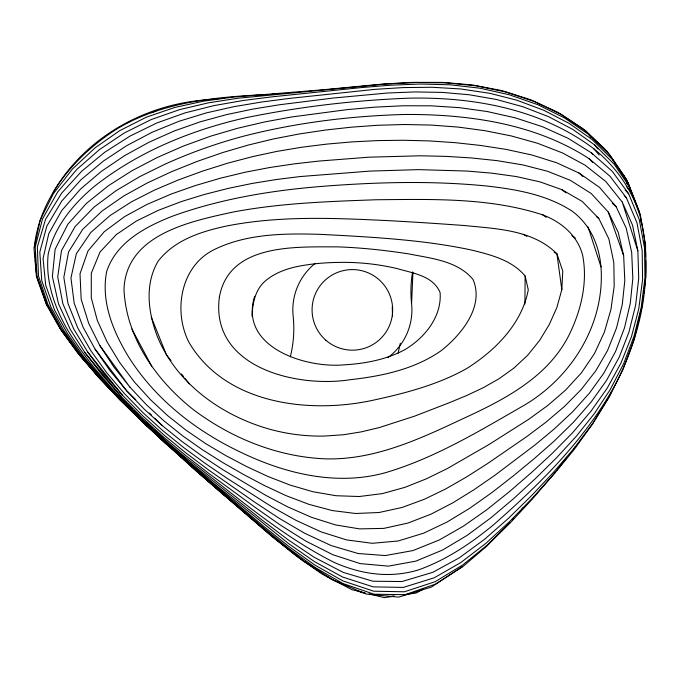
<?xml version="1.0" encoding="UTF-8"?>
<svg xmlns="http://www.w3.org/2000/svg" width="680" height="680" viewBox="0 0 680 680"><rect width="100%" height="100%" fill="white"/><g stroke="black" fill="none" stroke-linecap="round" stroke-linejoin="round"><path stroke-width="1.02" d="M524.909 304.028L525.13 276.021C511.887 260.075 490.917 254.855 471.648 250.078C456.535 246.806 441.26 244.392 425.935 242.403C390.583 238.034 354.994 236.096 319.43 234.328C283.866 233.316 246.466 233.648 213.877 249.755C180.65 266.297 173.094 310.7 188.76 341.989C224.553 403.478 306.892 413.975 370.846 400.707C403.682 393.626 436.892 385.22 466.412 368.713C494.972 350.837 521.866 324.046 528.284 289.816L525.13 276.021M600.976 266.841C605.302 324.861 570.579 379.525 520.676 407.286C477.64 432.089 434.375 458.056 386.478 472.387C337.943 486.293 286.39 474.121 241.935 452.82C196.477 431.451 155.15 399.373 128.291 356.43C112.973 331.109 100.819 301.521 106.675 271.447C116.484 241.876 145.936 226.55 173.136 215.934C222.929 198.042 275.613 189.771 328.219 185.904C380.987 181.976 434.103 180.761 486.82 186.031C516.435 189.388 546.881 194.658 572.271 211.25C590.172 224.629 599.088 244.97 600.976 266.841L588.03 226.865M387.957 357.612A59.542 59.542 0 0 0 411.578 303.628L412.93 272.204M561.825 289.629L562.785 271.082L556.912 253.801C532.806 229.678 496.46 228.811 464.576 225.539C437.971 223.593 411.341 221.833 384.701 220.464C332.265 217.982 279.174 215.772 227.341 225.862C201.748 231.302 174.556 239.725 158.006 261.392C144.5 284.385 148.138 312.519 157.309 336.379C176.545 383.528 221.51 415.582 269.416 429.139A190.995 190.995 0 0 0 324.411 436.067L343.757 434.716L361.275 431.876L379.321 427.567L414.528 416.168L449.14 402.798L466.548 395.573L483.165 387.753L499.035 378.751L513.995 368.033L527.79 355.122L539.588 340.433L549.27 324.538L556.861 307.572L561.825 289.629L556.912 253.801L554.183 252.221M252.059 316.438C252.501 302.745 255.323 288.635 266.747 279.769C274.762 273.453 284.325 269.628 294.176 267.214C311.194 263.406 328.686 262.259 346.094 262.37C363.358 262.582 380.596 264.648 397.392 268.651C412.853 273.216 433.16 275.731 440.087 292.553C442.068 316.82 424.175 338.546 404.107 350.072C385.713 359.728 364.879 363.664 344.293 364.82C305.363 368.483 238.68 347.115 254.66 296.284M642.048 306.025L634.058 339.583L623.11 369.223L609.178 397.205L592.629 423.546L573.699 448.749L553.358 472.456L531.633 495.55L508.665 518.16L484.483 539.367L459.374 557.762L432.846 572.305L402.007 581.544L372.903 581.213L343.341 572.441L314.16 557.269L288.091 539.759L263.024 520.778L189.193 461.933L165.461 441.685L142.443 420.648L119.994 398.352L101.014 377.74L83.104 355.938L67.303 333.31L54.647 310.233L45.688 285.149L43.061 258.527L48.79 233.614L61.77 210.477L80.572 189.014L101.388 171.343L124.806 155.524L149.013 142.222L174.207 130.994L200.319 121.788L226.457 114.639L252.688 109.123L279.2 104.797L333.285 98.039L387.541 93.007L414.876 91.936L442.238 92.395L469.37 94.775L496.349 99.467L523.082 106.794L548.854 116.798L572.942 129.506L594.626 144.917L613.998 164.007L629.263 186.405L640.254 214.404L645.549 245.004L645.626 256.377M642.311 303.96L642.711 300.857M642.983 298.784L643.382 295.681M643.645 293.615L644.045 290.513M644.317 288.447L645.779 277.075L645.66 260.517M34.221 247.528C39.55 197.191 74.996 155.796 116.306 129.31C158.891 103.411 209.491 97.529 258.281 94.953M400.291 343.341L398.115 353.158M609.034 396.746L611.32 391.986M607.954 398.539L592.764 423.716L574.115 449.599L554.047 474.037L532.576 497.913L509.804 521.373L485.784 543.422L460.776 562.59L434.274 577.77L403.376 587.409L373.226 586.874L342.55 577.005L314.644 561.74L288.558 543.567L213.715 483.446L165.656 442.663L142.434 421.302M53.184 192.397C84.719 137.743 144.704 104.133 206.983 99.824M574.056 448.46L575.246 446.76M555.577 471.912L532.534 498.814L510.416 522.673L487.075 545.215L462.74 564.961L435.166 581.697L404.421 591.779L373.822 591.226L342.907 580.899L314.942 565.123L288.847 546.457L263.78 526.346L189.703 464.312L142.494 421.753M556.861 470.296L566.44 458.192M512.448 519.792L513.851 518.211M521.56 509.515L522.962 507.935M509.643 522.954L486.719 546.202L462.8 566.644L435.472 584.129L405.076 594.685L374.085 594.218L342.992 583.559L315.01 567.435L288.915 548.454L263.865 528.029L214.021 485.826L165.996 443.819L142.588 422.034L119.442 399.228L98.413 377.06L78.429 353.668L60.775 329.332L46.758 304.359L37.009 276.207L35.19 247.07L42.517 218.943L57.596 192.125L76.942 169.32L99.433 149.617L124.312 132.965L151.24 119.544L179.562 109.642L208.48 102.816L237.881 98.243L386.877 83.921L416.67 82.475L446.479 82.875L476.238 85.841L505.784 92.013L534.539 101.634L561.553 114.648L585.905 131.036L607.376 151.564L624.197 176.077L624.937 177.99M462.51 566.44L431.486 587.027L398.709 597.134L366.112 594.023L333.464 580.193L304.096 561.229L275.587 538.925L221.756 493.051M127.381 122.791L129.141 121.703M423.478 589.101L416.151 593.028L403.835 594.813M151.487 112.71L156.34 110.755M394.596 596.156L384.336 597.644L369.147 593.92M209.066 99.611L213.239 99.186M215.322 98.974L218.45 98.651M222.624 98.226L224.706 98.013M259.318 94.877L267.606 94.409M271.753 94.18L276.938 93.882M284.189 93.474L286.263 93.355M364.828 592.909L361.692 592.543L356.923 590.452M391.952 596.029L394.034 596.266M365.1 592.926L351.942 589.704L322.277 574.183L295.35 555.279L268.957 533.91L217.889 489.931L192.941 468.052L152.447 430.942M542.793 214.871C489.277 197.421 431.936 199.282 376.32 199.75C328.38 201.484 280.185 203.082 232.942 212.075C190 221.417 126.166 234.489 123.99 289.178C125.978 337.798 156.561 380.757 193.808 409.989C231.523 438.175 277.21 456.679 324.504 458.813C372.368 460.488 417.052 440.291 459.391 420.35C501.594 400.988 547.179 378.624 569.015 335.104C581.043 310.666 587.809 282.889 582.751 255.723C577.889 235.73 561.374 221.995 542.793 214.871L546.21 217.311M561.927 189.686L540.098 181.9L516.35 176.57L491.631 173.136L467.1 171.062L418.642 169.635L370.337 171.071L299.974 176.57L275.808 179.596L252.441 183.387L228.59 188.3L204.281 194.488L181.254 201.594L158.134 210.4L136.459 221L116.458 234.447L100.045 251.991L91.307 273.224L91.273 297.874L97.342 320.501L107.032 341.793L119.731 362.593L134.546 382.16L150.467 399.67L167.645 415.642L186.226 430.363L205.666 443.615L225.811 455.608L246.559 466.522L267.954 476.485L290.046 485.061L312.927 491.733L336.022 495.728L359.219 496.519L382.347 493.62L405.034 487.313L426.42 478.796L447.406 468.512L488.75 444.66L528.658 419.356L547.902 405.365L565.7 389.997L581.409 372.852L594.549 353.438L604.384 332.12L610.954 309.425L614.202 286.11L613.827 262.574L608.863 238.901L598.817 218.493L582.233 201.458L561.927 189.686L566.024 192.882M342.601 584.171L331.143 579.148L325.966 575.764M579.029 173.043L556.648 162.767L532.125 155.057L506.328 149.43L480.335 145.418L454.784 142.63L429.08 140.913L403.147 140.25L377.51 140.599L352.206 141.891L326.986 144.083L301.572 147.254L276.964 151.385L252.603 156.612L227.91 163.115L202.7 171.054L178.075 180.064L154.453 190.111L131.639 201.731L110.024 215.569L90.78 232.492L76.338 253.725L70.95 277.95L74.188 303.212L83.045 327.139L95.132 349.214L109.981 370.617L126.591 390.728L143.973 408.892L162.299 425.637L181.815 441.379L201.994 455.957L222.759 469.65L265.701 495.312L287.861 506.948L311.5 517.31L335.427 524.9L359.541 528.887L383.86 528.385L407.966 523.073L431.043 514.131L452.702 502.902L474.054 489.702L494.989 475.21L535.279 444.745L554.404 428.833L572.798 411.604L589.399 393.176L603.84 373.133L615.536 351.569L624.504 327.82L630.284 303.305L632.833 278.469L631.694 252.526L626.246 228.242L616.148 206.703L599.598 187.442L579.029 173.043L582.896 176.554M523.243 234.26L526.881 236.376M589.178 158.729C534.735 123.386 467.985 114.079 404.251 114.486C349.996 115.982 295.757 122.74 243.159 136.297A506.515 506.515 0 0 0 164.5 164.416L139.851 176.579L116.246 190.561L94.206 206.975L75.055 226.635L61.506 250.529L57.723 276.896L62.866 303.705L73.661 328.831L87.66 351.976L104.337 374.349L122.604 395.386L142.757 415.854L163.786 434.877L185.852 452.888L208.513 469.914L254.72 502.18L279.284 518.373L304.708 533.273L331.262 545.615L358.156 553.52L385.279 555.56L412.879 550.596L439.144 540.039L463.216 526.286L486.752 509.779L509.567 491.538L531.42 472.6L552.517 453.135L572.517 432.82L591.022 411.137L607.274 388.05L620.95 363.111L631.508 336.532L638.75 308.916L642.591 279.531L642.175 250.342L636.947 222.725L626.408 197.838L609.935 176.179L589.178 158.729L592.832 162.562M591.413 152.839L568.174 138.355L542.479 126.727L515.202 117.835L487.322 111.554L459.399 107.661L431.281 105.825L402.942 105.766L374.816 107.159L346.953 109.65L291.389 117.011L264.299 122.018L237.55 128.282L210.681 136.17L183.549 146.005L157.258 157.505L132.285 170.561L108.545 185.614L86.59 203.252L67.847 224.222L55.122 249.297L52.368 276.505L58.505 303.79L70.201 329.281L85.034 352.758L102.484 375.428L121.397 396.772L142.137 417.656L163.633 437.18L186.048 455.796L208.981 473.543L255.561 507.662L280.296 525.019L305.949 541.161L332.868 554.727L360.145 563.592L388.425 566.134L415.897 561.119L442.646 549.992L466.981 535.457L490.722 517.965L513.621 498.627L535.44 478.558L556.402 457.929L576.156 436.441L594.354 413.627L610.292 389.487L623.688 363.579L634.049 336.166L641.181 307.802L644.963 277.746L644.512 247.902L639.277 219.572L628.702 193.859L612.246 171.317L591.413 152.839L592.824 154.385M319.923 571.829L302.651 560.575L296.055 555.39M593.64 148.614C541.229 109.174 473.731 96.858 409.402 98.158C354.314 100.232 299.336 106.777 245.327 117.835C191.063 130.109 138.184 151.776 94.291 186.439C73.015 204.255 54.587 226.491 48.212 254.065C45.245 281.282 54.587 307.513 68.068 330.76C98.804 380.383 141.661 421.065 186.32 458.056C234.175 494.666 280.058 535.075 334.144 562.402C361.08 574.328 389.708 578.553 418.293 569.959C446.241 560.014 471.002 543.422 493.731 524.62C538.645 485.214 582.08 442.442 612.136 390.277A272.289 272.289 0 0 0 642.345 306.399C647.377 276.565 647.649 245.913 640.169 216.461C632.094 189.516 615.51 166.158 593.64 148.614L599.165 154.989M637.194 207.043L626.433 179.384L609.764 154.93L588.506 134.359L564.391 117.853L537.642 104.618L509.133 94.716L479.817 88.179L450.228 84.813L420.529 84.022L390.804 85.17L361.089 87.601L272.195 96.823L242.837 100.538L213.8 105.647L185.113 112.88L156.833 122.978L129.838 136.195L104.737 152.26L81.761 171.181L61.667 193.162L45.569 219.325L37.34 246.968L38.488 275.952L47.795 304.087L61.464 329.035L78.829 353.413L98.6 376.865L119.476 399.05L140.769 419.39M571.863 235.611L575.288 238.059M596.36 216.571L598.817 218.493M294.406 554.098L274.618 538.534L195.508 470.296L144.568 423.887L119.535 399.245L98.472 377.137L78.412 353.838L60.639 329.596L46.427 304.64L36.422 276.539L34 248.719L40.18 220.099L53.363 193.69L72.284 169.175L95.166 147.772L119.731 130.645L146.498 117.113L174.743 107.466L203.787 101.099L233.435 97.078L323.127 89.743L382.874 84.056L412.632 82.356L442.433 82.391L472.252 84.906L501.933 90.627L530.893 99.807L558.119 112.43L582.675 128.486L586.542 132.107M196.189 470.552L221.178 492.533M171.572 448.29L175.415 451.775M177.726 453.858L181.569 457.342M183.872 459.425L187.722 462.91M190.026 464.992L193.103 467.781M612.281 203.192L616.148 206.703M588.871 134.283L604.35 148.784M150.926 429.513L119.654 398.769L99.713 377.366L80.843 354.739L64.218 331.245L50.992 307.241L41.752 280.644L39.805 252.042L46.827 226.125L61.829 200.974L80.954 179.775L103.428 161.032L126.675 145.681L152.065 132.285L178.976 121.286L206.295 112.906L233.818 106.683L261.545 102.034L289.748 98.379L374.867 89.36L403.393 87.584L431.945 87.261L460.394 88.927L489.829 93.304L516.681 100.155L543.779 110.262L569.143 123.369L591.983 139.459L612.229 159.375L628.15 182.861L639.217 211.259L639.752 214.353M152.626 430.466L156.408 434.036M167.008 444.04L170.034 446.904M120.556 397.715L131.894 408.561M134.164 410.728L138.703 415.063M146.26 422.288L152.311 428.069M154.581 430.236L163.65 438.914M143.803 422.297L146.846 425.204M149.124 427.38L165.852 443.36M133.943 413.117L119.442 399.228L109.54 388.229M138.524 417.503L146.922 425.544M149.209 427.737L165.996 443.819M135.711 399.636L126.591 390.728L95.132 349.214M149.379 413.006L151.657 415.233M154.7 418.208L162.299 425.637M140.649 418.94L142.12 420.401M624.223 195.534L626.408 197.838M101.337 379.695L79.526 354.714M106.292 384.905L117.631 396.805M129.863 387.082L146.336 404.668L163.863 420.793L182.673 435.854L202.224 449.633L222.402 462.358L243.125 474.266L264.341 485.494L286.059 495.652L309.017 504.381L332.223 510.552L355.589 513.485L379.075 512.508L402.237 507.425L424.532 499.196L445.629 488.962L466.48 477.003L487.033 463.913L526.932 436.483L546.023 422.135L564.468 406.462L581.188 389.512L595.765 370.863L607.554 350.531L616.531 327.938L622.285 304.462L624.801 280.653L623.662 255.672L618.256 232.416L608.269 212.024L591.269 193.545L570.358 180.344L547.689 171.317L522.928 164.925L496.995 160.633L471.155 157.921L445.783 156.366L420.096 155.796L369.078 157.182L319.124 161.049L294.652 163.82L269.748 167.518L245.301 172.202L220.362 178.211L194.973 185.682L171.045 194.106L146.956 204.433L124.644 216.58L104.252 231.71L87.992 250.954L80.019 273.785L81.158 299.166L88.672 323.315L99.73 345.406L113.79 366.894L129.863 387.082L99.73 345.406M625.183 189.992L628.702 193.859M110.585 388.926L114.112 392.81M115.523 394.366L117.64 396.703M78.429 353.668L90.448 367.022M91.859 368.594L94.69 371.73M96.109 373.303L98.226 375.666M101.056 378.802L108.128 386.656M80.843 354.739L119.654 398.769M626.781 186.873L629.544 190.06M585.905 131.036L587.274 132.651M622.829 174.471L624.197 176.077M588.506 134.359L591.217 137.581M622.37 174.556L626.433 179.384L627.555 183.447M594.626 144.917L598.017 148.98M626.543 183.149L629.263 186.405M85.034 352.758L121.397 396.772M87.66 351.976L122.604 395.386M622.251 202.07L605.761 181.458L585.123 165.206L562.471 152.932L537.557 143.268L511.25 135.932L484.56 130.628L458.073 127.083L431.409 125.078L404.473 124.517L377.825 125.264L351.5 127.169L325.295 130.067L298.962 134.011L273.462 138.95L248.268 145.053L222.802 152.524L196.869 161.525L171.555 171.683L147.347 182.929L124.049 195.806L102.102 210.978L82.747 229.296L68.561 251.906L63.835 277.287L67.983 303.458L77.834 328.1L90.924 350.803L106.752 372.776L124.279 393.423L143.046 412.734L162.741 430.61L183.557 447.465L205.003 463.233L227.026 478.278L272.315 507.076L296.038 520.37L321.139 531.887L346.553 539.903L372.181 543.303L398.157 540.983L423.742 533.145L447.108 522.01L469.787 508.232L491.988 492.515L513.544 475.702L534.361 458.524L554.421 440.869L573.639 422.042L591.183 401.982L606.526 380.426L619.336 356.923L628.983 332.001L635.681 304.921L638.715 278.179L637.857 250.835L632.51 225.105L622.251 202.07L637.857 250.835M171.011 360.638L166.413 354.815L151.283 317.084M181.509 373.932L183.481 376.431M184.79 378.089L189.38 383.911M61.778 330.726L65.45 335.682M66.674 337.339L70.958 343.128M72.182 344.786L76.466 350.574M46.877 304.58L47.906 306.382M48.934 308.185L54.077 317.203M55.105 319.005L56.126 320.807M57.154 322.609L60.239 328.015M131.877 329.052L151.7 366.223M608.269 212.024L623.662 255.672M36.635 275.952L46.367 303.679M628.15 182.861L630.419 191.046M640.832 220.55L641.189 222.615M644.232 240.176L644.597 242.242M392.267 306.688L392.504 316.6M34.663 252.79L35.029 256.998M35.292 260.159L35.742 265.421M35.921 267.529L36.371 272.791M315.205 263.364A59.542 59.542 0 0 0 293.156 316.14A117.13 117.13 0 0 1 290.309 356.847M411.578 303.628A117.13 117.13 0 0 1 412.522 272.068M219.385 297.041C210.06 367.506 296.488 388.17 350.37 379.686C382.109 376.133 414.825 369.257 441.363 350.531C461.38 334.653 484.56 306.476 473.059 279.523C457.589 260.805 431.426 258.451 409.113 253.963C385.509 250.282 361.717 247.732 337.841 246.865C295.962 247.001 229.16 243.083 219.385 297.041M325.873 340.238A40.29 40.29 0 0 0 391.901 317.645A40.29 40.29 0 0 0 339.32 271.762A40.29 40.29 0 0 0 325.873 340.238"/></g></svg>
